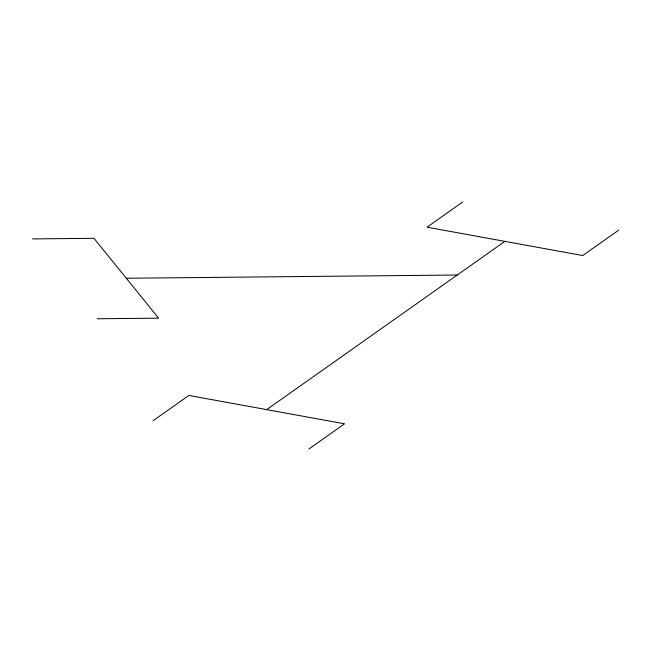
<?xml version="1.0" encoding="UTF-8"?>
<svg xmlns="http://www.w3.org/2000/svg" width="651" height="651" viewBox="0 0 651 651"><rect width="100%" height="100%" fill="white"/><g stroke="black" fill="none" stroke-linecap="round" stroke-linejoin="round"><path stroke-width="0.98" d="M153.131 420.692L188.855 395.45L344.558 423.809L308.834 449.044M462.747 201.956L427.023 227.191L582.726 255.55L618.45 230.308M266.707 409.625L504.875 241.375M32.55 238.917L93.964 238.315L158.616 318.168L97.202 318.762M126.294 278.246L457.246 275.023"/></g></svg>
